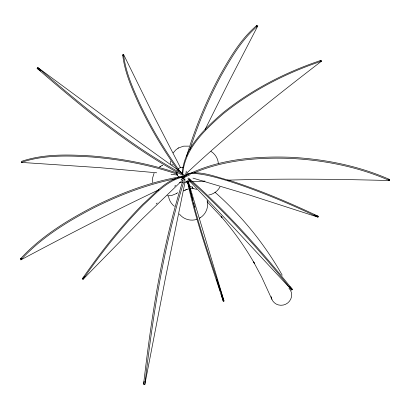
<?xml version="1.0" encoding="UTF-8"?>
<svg xmlns="http://www.w3.org/2000/svg" width="410" height="410" viewBox="0 0 410 410"><rect width="100%" height="100%" fill="white"/><g stroke="black" fill="none" stroke-linecap="round" stroke-linejoin="round"><path stroke-width="0.61" d="M170.529 161.007L170.673 163.985M182.183 173.778C183.711 148.123 204.467 128.965 222.609 113.088C251.745 89.549 285.575 72.191 321.03 60.357L321.563 61.146C275.248 96.796 229.298 133.101 186.683 173.158M182.716 174.573C184.244 148.917 204.995 129.76 223.137 113.877C252.273 90.338 286.108 72.98 321.563 61.146M185.079 181.845L165.379 278.4L144.838 384.467L143.592 384.216C151.695 314.757 162.268 244.98 183.654 178.232M144.838 384.467C152.94 315.008 163.508 245.231 184.895 178.483M143.592 384.216L144.171 381.177M156.697 172.8L99.404 167.634L21.294 162.401L21.505 161.371C44.065 153.658 68.45 154.58 91.917 155.974C121.099 158.409 150.111 163.862 177.868 173.276M186.432 156.625C194.919 128.586 206.102 101.342 219.919 75.501C230.066 57.508 240.716 39.006 256.721 25.533L257.803 25.922L229.395 80.78L205.036 129.616M189.784 149.773C197.938 124.276 208.382 99.502 220.995 75.891C231.148 57.897 241.797 39.396 257.803 25.922M192.946 178.119L250.085 195.221L317.981 217.151L318.334 216.316C289.465 202.673 259.986 190.173 229.549 180.436C215.916 177.125 201.53 170.463 187.339 173.676L186.181 174.824M154.047 173.281L152.689 177.704L152.71 182.542M200.095 217.818C205.928 214.384 208.931 206.947 207.152 200.418M256.153 26.624L256.721 25.533M208.7 195.047C213.425 194.258 217.71 191.193 219.95 186.95M182.578 180.062L141.148 219.98L82.989 279.379L82.297 278.81C100.465 252.457 120.294 227.145 142.772 204.313C154.637 194.007 166.393 179.006 182.788 176.73M82.989 279.379C101.157 253.026 120.986 227.709 143.464 204.877C155.093 194.33 166.409 181.087 182.219 177.166M173.215 152.874L175.649 150.055L178.063 148.246M184.208 176.141C130.447 147.395 83.107 108.014 37.11 68.367L37.746 67.496L121.57 129.34L182.045 172.902M158.88 189.774C112.253 211.857 66.43 235.601 20.9 259.858L20.5 258.807C40.764 236.616 66.753 220.611 93.219 206.865C122.37 192.367 153.309 180.713 185.638 175.941M20.9 259.858C41.164 237.667 67.153 221.661 93.618 207.916C119.587 194.929 146.975 184.454 175.5 178.729M82.297 278.81L84.373 276.653M186.217 175.275L186.991 174.511C192.869 172.374 199.25 174.05 205.215 174.921C216.598 177.253 227.709 180.702 238.717 184.387C265.772 193.684 292.135 204.908 317.981 217.151M156.215 203.908L157.132 203.017M188.538 179.857L232.209 225.987L291.756 290.029L292.417 289.398C260.499 249.905 226.761 211.504 188.503 178.001M174.686 186.212L175.567 185.387M320.056 61.105L321.03 60.357M177.771 192.679L176.51 193.535M159.449 167.013L160.069 166.609M178.663 171.236C163.452 150.224 150.203 127.792 139.046 104.376C131.923 88.55 124.666 72.283 122.703 54.868L123.518 54.346L154.508 117.327L180.564 167.798M186.027 181.061L187.888 183.48L188.702 182.962L187.539 180.805M183.624 176.777L188.569 174.235M181.061 179.524L185.305 176.956L190.337 174.588M178.042 148.256L178.709 147.872M160.049 166.624L160.715 166.24M176.531 193.525L171.677 195.483L167.218 195.816M183.634 190.901L186.33 189.584M199.455 218.187L200.116 217.807M20.5 258.807L21.628 258.208M178.693 147.882L183.634 146.155L188.831 146.139M160.7 166.245L162.052 165.584M191.367 172.917C222.194 158.942 256.839 156.128 290.3 157.261C324.248 158.993 358.196 165.686 389.408 179.395L389.5 180.538C335.877 179.114 282.213 178.473 228.59 180.133L227.309 180.18M194.253 172.748C224.485 160.038 257.905 157.24 290.388 158.403C324.336 160.136 358.284 166.829 389.5 180.538M184.951 190.178L185.633 189.866M181.681 179.165L182.788 178.657M162.042 165.589L162.749 165.307M187.016 189.348L188.487 188.943M186.314 189.594L187.037 189.338M21.294 162.401C43.855 154.688 68.239 155.605 91.712 156.999C120.888 159.434 149.901 164.892 177.658 174.301M187.411 181.589C196.18 222.322 210.53 261.672 223.276 301.288L224.014 301.058L188.082 180.779C196.697 221.738 211.273 261.242 224.014 301.058M196.708 219.37C190.547 221.451 183.28 219.176 179.375 213.984M181.076 177.812L184.177 177.299M179.462 182.501L182.547 182.306M184.397 182.189L191.219 181.779M192.469 181.712L205.026 181.066M190.706 188.62L193.684 188.682L196.718 189.338M388.132 179.365L389.408 179.395M171.098 174.332L177.427 175.055M171.693 164.666L173.138 165.056M314.204 214.953L318.334 216.316M184.285 174.998C130.79 146.211 83.579 107.036 37.746 67.496M211.006 151.398C215.106 153.934 217.9 158.439 218.345 163.241M37.11 68.367L40.575 70.945M174.404 206.358C171.242 203.898 169.089 200.188 168.525 196.221M187.836 178.632C226.094 212.139 259.832 250.536 291.756 290.029M189.369 185.458L191.27 187.134M214.973 192.223C241.792 215.885 264.599 244.042 282.208 275.171M207.101 201.735L222.015 217.577L221.154 216.598C233.756 231.061 244.908 246.774 254.42 263.435L253.595 261.923L261.641 276.965L271.845 299.254M189.2 179.226L190.496 180.579M289.475 286.211L292.417 289.398M187.216 181.025L188.702 182.962M184.541 179.124L185.284 180.092M181.656 173.732C165.558 151.833 151.541 128.402 139.866 103.858C132.737 88.027 125.48 71.765 123.518 54.346M191.87 186.417L193.105 188.523M192.213 187.078L192.695 187.898M187.011 181.861L187.888 183.48M122.703 54.868L123.256 56.016M216.618 279.307L218.566 285.749M218.745 286.334L219.97 290.388M221.021 293.867L223.276 301.288M193.735 202.827L194.237 204.528M194.571 205.661L195.073 207.363M193.033 200.449L189.702 189.107M188.349 184.469L189.358 187.929M186.212 171.113A5.176 4.592 -53.2 0 1 182.004 177.105M179.36 176.971A5.176 4.592 -53.2 0 1 176.689 172.021M177.315 170.212A5.176 4.592 -53.2 0 1 183.096 167.429M288.973 288.235A10.358 9.978 -25.1 0 1 285.621 304.266A10.358 9.978 -25.1 0 1 271.154 296.584"/></g></svg>
